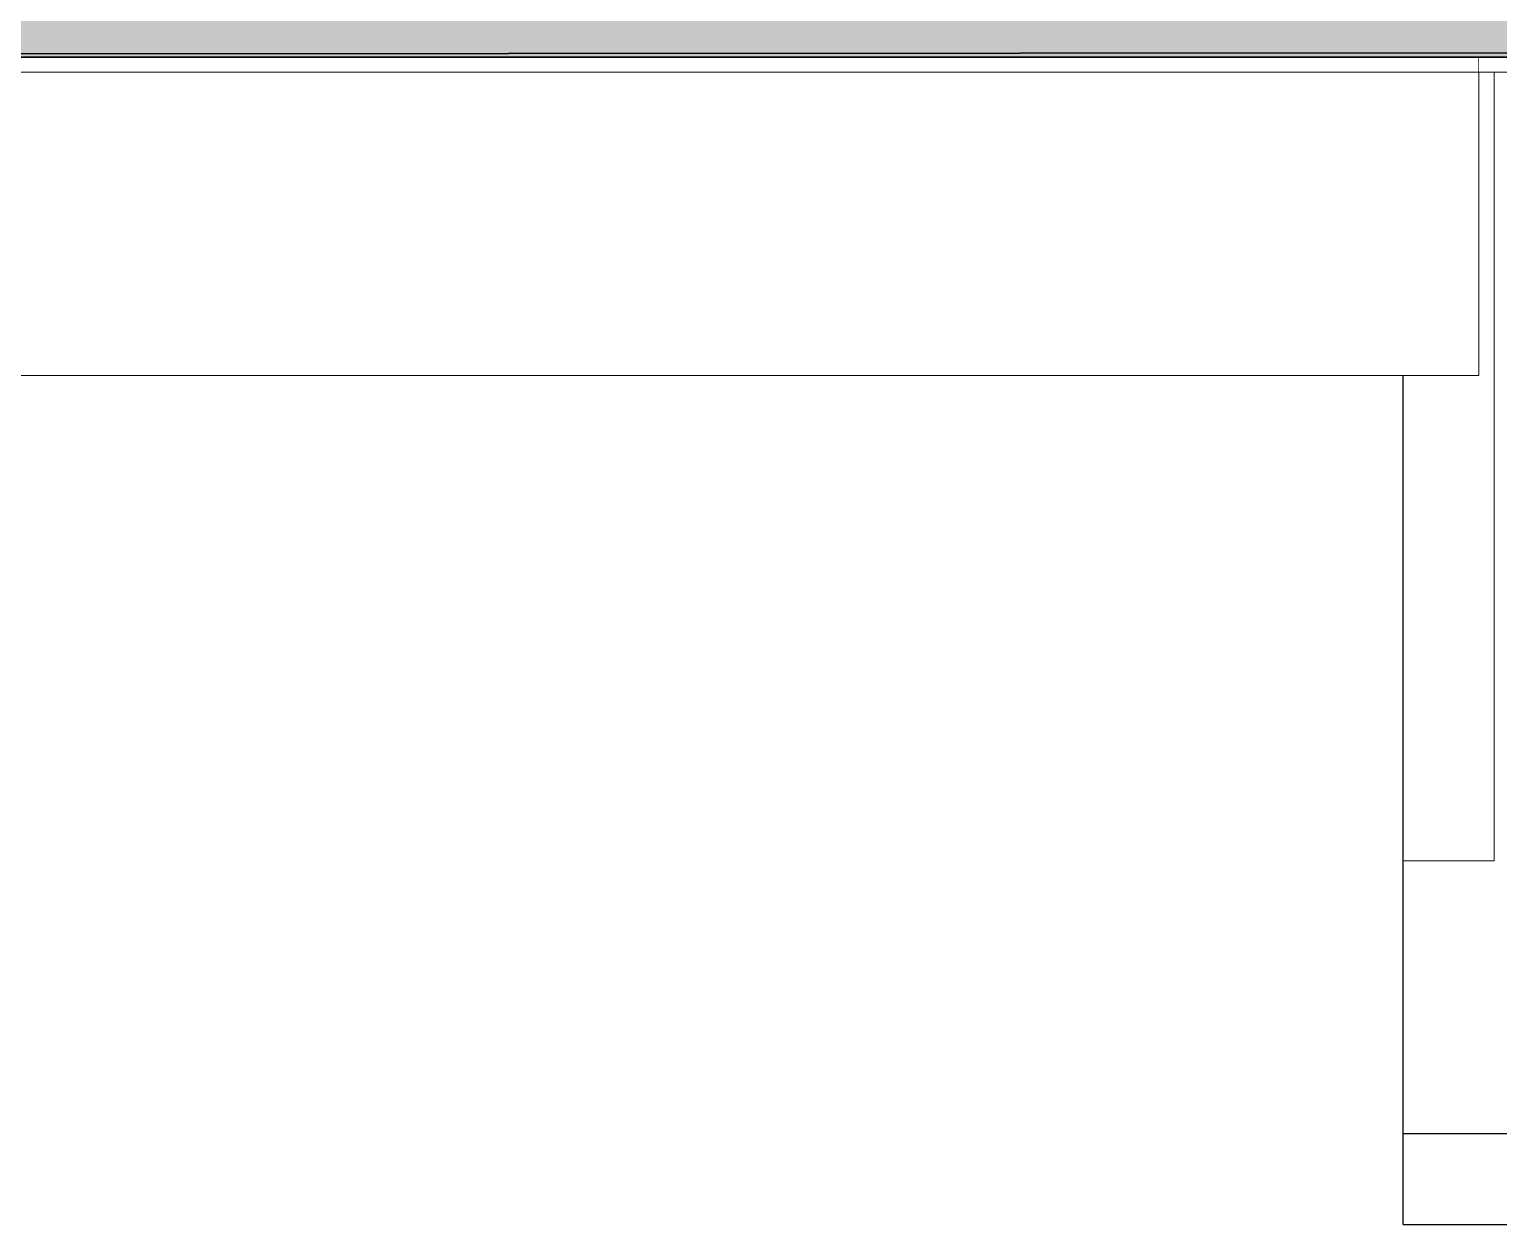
# Model space of a CAD drawing. Header units: millimetres. Extents: x -2171 to 1563, y -1758 to -1505.
# Drawn here: x -167.813 to -162.97, y -1758.454 to -1754.513 of the extents above; entities that cross this region are included whole.
import ezdxf

# ---------------------------------------------------------------- set-up
doc = ezdxf.new("R2010")
doc.units = ezdxf.units.MM
doc.linetypes.add('Wipeout_Contour', pattern=[1000, 0, -1000])
for name, color, linetype, lineweight in [('Lines_Pen_No__21', 7, 'Continuous', 35), ('Site & Landscape - Terrain & Contours_Pen_No__13', 8, 'Continuous', 13), ('Site & Landscape - Terrain & Contours_Pen_No__29', 7, 'Continuous', 35), ('Structural - Bearing_Pen_No__27', 7, 'Continuous', 25), ('Structural - Bearing_Pen_No__88', 7, 'Continuous', 13), ('Structural - Bearing_Pen_No__89', 7, 'Continuous', 13)]:
    doc.layers.add(name, color=color, linetype=linetype, lineweight=lineweight)
doc.layers.add('Site & Landscape - Terrain & Contours', color=7, linetype='Continuous')
doc.layers.add('Structural - Bearing', color=7, linetype='Continuous')
doc.layers.add('Site & Landscape - Terrain & Contours_Pen_No__169', color=7, linetype='Continuous', lineweight=13, true_color=0x474747)
doc.layers.add('Structural - Bearing_Pen_No__87', color=7, linetype='Continuous', lineweight=9, true_color=0x6a6a6a)

# ---------------------------------------------------------------- blocks, each defined once
blk = doc.blocks.new('Section Element_21_1')
at = {"color": 254, "linetype": 'Wipeout_Contour', "lineweight": 0, "ltscale": 35601.134683}
blk.add_wipeout([(-9700, -150), (-9700, -2650), (-7699.9, -2650), (-7699.9, -150)], dxfattribs=at).dxf.layer = 'Structural - Bearing'
at = {"color": 254, "linetype": 'Wipeout_Contour', "lineweight": 0, "ltscale": 74000.901107}
blk.add_wipeout([(-9700, -2750), (-9999.9, -2750), (-9999.9, -3650), (-7450, -3650), (-7450, -3150), (-7699.9, -3150), (-7699.9, -2650), (-9700, -2650)], dxfattribs=at).dxf.layer = 'Structural - Bearing'
at = {"layer": 'Structural - Bearing_Pen_No__27', "color": 7, "linetype": 'Continuous', "lineweight": 25}
for p, q in [((-9999.9, -2650), (-9999.9, -1150)), ((-9999.9, -2750), (-9999.9, -2650))]:
    blk.add_line(p, q, dxfattribs=at)
at = {"color": 254, "linetype": 'Wipeout_Contour', "lineweight": 0, "ltscale": 38125.234752}
blk.add_wipeout([(-9999.9, -3950), (-7450, -3950), (-7450, -3650), (-9999.9, -3650)], dxfattribs=at).dxf.layer = 'Structural - Bearing'
at = {"layer": 'Structural - Bearing_Pen_No__27', "color": 7, "linetype": 'Continuous', "lineweight": 25}
for p, q in [((-9999.9, -3650), (-9999.9, -2750)), ((-9999.9, -3650), (-7450, -3650)), ((-9999.9, -3950), (-9999.9, -3650)), ((-9999.9, -3950), (-7450, -3950))]:
    blk.add_line(p, q, dxfattribs=at)
blk = doc.blocks.new('Section Element_24_1')
at = {"color": 254, "linetype": 'Wipeout_Contour', "lineweight": 0, "ltscale": 79212.302572}
blk.add_wipeout([(-29855.1, -150), (-9750, -150), (-9750, -100), (-29855.1, -100)], dxfattribs=at).dxf.layer = 'Site & Landscape - Terrain & Contours'
at = {"layer": 'Site & Landscape - Terrain & Contours_Pen_No__13', "color": 8, "linetype": 'Continuous', "lineweight": 13}
blk.add_line((-9750, -100), (-9750, -150), dxfattribs=at)
blk = doc.blocks.new('Section Element_25_1')
at = {"color": 254, "linetype": 'Wipeout_Contour', "lineweight": 0, "ltscale": 57536.591091}
blk.add_wipeout([(-9750, -100), (-9750, -150), (19017, -150), (19017, -100)], dxfattribs=at).dxf.layer = 'Structural - Bearing'
at = {"layer": 'Structural - Bearing_Pen_No__89', "color": 7, "linetype": 'Continuous', "lineweight": 13}
blk.add_line((-9750, -150), (2888.9, -150), dxfattribs=at)
blk = doc.blocks.new('Section Element_264_1')
at = {"color": 254, "linetype": 'Wipeout_Contour', "lineweight": 0, "ltscale": 151003.656459}
blk.add_wipeout([(-3307.3, 100), (-30252.6, 100), (-30252.6, -100), (25903.9, -100), (25903.9, 250), (20976.4, 250), (14402.6, 203.2)], dxfattribs=at).dxf.layer = 'Site & Landscape - Terrain & Contours'
at = {"layer": 'Site & Landscape - Terrain & Contours_Pen_No__169', "linetype": 'Continuous', "lineweight": 13, "true_color": 0x474747}
h = blk.add_hatch(dxfattribs=at)
h.set_pattern_fill('STRUCTURAL_CONCRETE_0001', color=49, style=0, pattern_type=2)
h.set_pattern_definition([(0, (0, 0), (0, 623.538), [60, -300]), (0, (180, 311.8), (0, 623.538), [60, -300]), (60, (0, 0), (-540, 311.769), [60, -300]), (60, (360, 0), (-540, 311.769), [60, -300]), (120, (60, 0), (540, 311.769), [60, -300]), (120, (420, 0), (540, 311.769), [60, -300]), (0, (0, 60), (0, 120), [0, -120, 0, -180]), (45, (60, 60), (-84.8528, 84.8528), [0, -90, 0, -150])])
h.paths.add_polyline_path([(-3307.3, 100), (-30252.6, 100), (-30252.6, -100), (25903.9, -100), (25903.9, 250), (20976.4, 250), (14402.6, 203.2)])
at = {"layer": 'Site & Landscape - Terrain & Contours_Pen_No__29', "color": 7, "linetype": 'Continuous', "lineweight": 35}
blk.add_line((25903.9, -100), (-30252.6, -100), dxfattribs=at)
blk = doc.blocks.new('Section Element_558_1')
at = {"layer": 'Structural - Bearing_Pen_No__88', "color": 7, "linetype": 'Continuous', "lineweight": 13}
for p, q in [((-9700, -2750), (-9700, -150)), ((-10000, -2750), (-10000, -1150)), ((-9999.9, -2750), (-9700, -2750))]:
    blk.add_line(p, q, dxfattribs=at)
blk = doc.blocks.new('Section Element_565_1')
at = {"color": 254, "linetype": 'Wipeout_Contour', "lineweight": 0, "ltscale": 73110.283235}
blk.add_wipeout([(-9750, -150), (-26758.2, -150), (-26758.2, -1150), (-9750, -1150)], dxfattribs=at).dxf.layer = 'Structural - Bearing'
at = {"layer": 'Structural - Bearing_Pen_No__89', "color": 7, "linetype": 'Continuous', "lineweight": 13}
for p, q in [((-26758.2, -150), (-9750, -150)), ((-9750, -1150), (-9750, -150)), ((-26758.2, -1150), (-9750, -1150))]:
    blk.add_line(p, q, dxfattribs=at)
blk = doc.blocks.new('Section Element_603_1')
at = {"layer": 'Structural - Bearing_Pen_No__87', "color": 251, "linetype": 'Continuous', "lineweight": 9, "true_color": 0x6a6a6a}
blk.add_line((-10000, -3150), (-10000, -2750), dxfattribs=at)

msp = doc.modelspace()

# ---------------------------------------------------------------- block references
at = {"layer": 'Structural - Bearing', "lineweight": 0, "xscale": 0.001, "yscale": 0.001, "zscale": 0.001}
msp.add_blockref('Section Element_21_1', (-153.2853, -1754.5041), dxfattribs=at)

# ---------------------------------------------------------------- next in the draw order: block references
at = {"layer": 'Site & Landscape - Terrain & Contours', "lineweight": 0, "xscale": 0.001, "yscale": 0.001, "zscale": 0.001}
msp.add_blockref('Section Element_24_1', (-153.2853, -1754.5041), dxfattribs=at)

# ---------------------------------------------------------------- next in the draw order: block references
at = {"layer": 'Structural - Bearing', "lineweight": 0, "xscale": 0.001, "yscale": 0.001, "zscale": 0.001}
msp.add_blockref('Section Element_25_1', (-153.2853, -1754.5041), dxfattribs=at)

# ---------------------------------------------------------------- next in the draw order: block references
at = {"layer": 'Site & Landscape - Terrain & Contours', "lineweight": 0, "xscale": 0.001, "yscale": 0.001, "zscale": 0.001}
msp.add_blockref('Section Element_264_1', (-153.2853, -1754.5041), dxfattribs=at)
at = {"layer": 'Structural - Bearing', "lineweight": 0, "xscale": 0.001, "yscale": 0.001, "zscale": 0.001}
msp.add_blockref('Section Element_558_1', (-153.2853, -1754.5041), dxfattribs=at)

# ---------------------------------------------------------------- next in the draw order: linework, layer by layer
at = {"layer": 'Lines_Pen_No__21', "color": 7, "linetype": 'Continuous', "lineweight": 35}
msp.add_line((-183.5379, -1754.6041), (-152.8774, -1754.5825), dxfattribs=at)

# ---------------------------------------------------------------- next in the draw order: block references
at = {"layer": 'Structural - Bearing', "lineweight": 0, "xscale": 0.001, "yscale": 0.001, "zscale": 0.001}
for name in ['Section Element_565_1', 'Section Element_603_1']:
    msp.add_blockref(name, (-153.2853, -1754.5041), dxfattribs=at)

doc.saveas('drawing.dxf')
